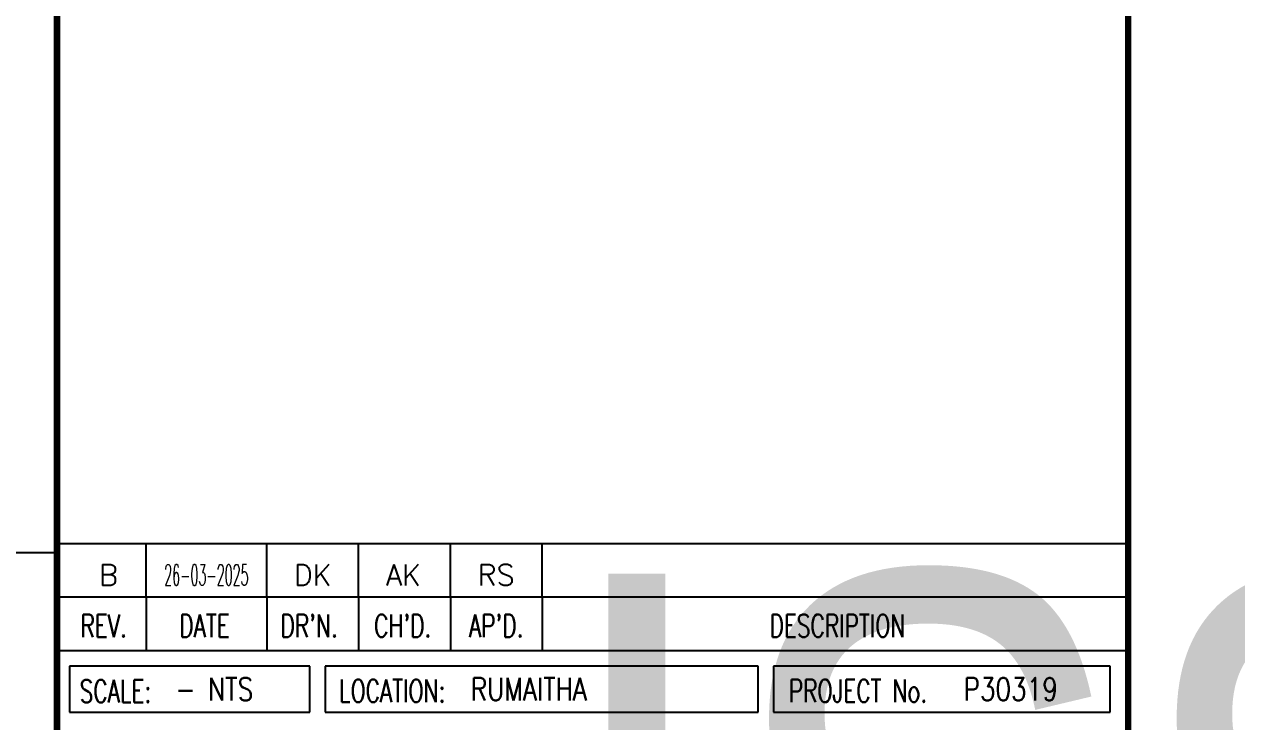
# Model space of a CAD drawing. Header units: millimetres. Extents: x 0 to 16187, y -20471 to 6290.
# Drawn here: x 13806.6 to 13993.3, y 1611.2 to 1718.7 of the extents above; entities that cross this region are included whole.
import ezdxf
from ezdxf import colors
from ezdxf.entities.mleader import LeaderData, LeaderLine
from ezdxf.enums import TextEntityAlignment as Align
from ezdxf.math import Vec2, Vec3

# ---------------------------------------------------------------- set-up
doc = ezdxf.new("R2018")
doc.units = ezdxf.units.MM
doc.layers.add('BORDER1', color=3, linetype='Continuous')
doc.layers.add('BORDER2', color=7, linetype='Continuous')
doc.styles.add('ROMANC', font='ROMANC', dxfattribs={"height": 5})
doc.styles.add('ROMANS', font='ROMANS.shx', dxfattribs={"width": 0.8})
doc.styles.add('ROMANT', font='ROMANT', dxfattribs={"height": 4})

# ---------------------------------------------------------------- blocks, each defined once
blk = doc.blocks.new('*U609')
at = {"layer": 'BORDER1', "color": 154, "true_color": 0x1859a9, "const_width": 1}
blk.add_lwpolyline([(1.8094395070475, 811), (1144, 811), (1144, 0), (0, 0), (0, 811)], close=True, dxfattribs=at)
blk.add_lwpolyline([(979.0000000799992, 2.220446049250313e-16), (979.0000000799992, 810.9999999999999)], dxfattribs=at)
at = {"layer": 'BORDER2'}
for p, q in [((1144, 146.6901017846605), (978.5682109308464, 146.6901017846605)), ((992.7110680668466, 138.4401017886605), (992.7110680668466, 146.6901017846605)), ((1011.302540400128, 138.4401017886605), (1011.302540400128, 146.6901017846605)), ((1025.445397536128, 138.4401017886605), (1025.445397536128, 146.6901017846605)), ((1039.588254672129, 138.4401017886605), (1039.588254672129, 146.6901017846605)), ((1053.731111808129, 138.4401017886605), (1053.731111808129, 146.6901017846605)), ((1144, 138.4401017886605), (978.5682109308464, 138.4401017886605)), ((992.7110680668466, 138.4401017886605), (992.7110680668466, 130.1901017926605)), ((1011.302540400128, 138.4401017886605), (1011.302540400128, 130.1901017926605)), ((1025.445397536128, 138.4401017886605), (1025.445397536128, 130.1901017926605)), ((1039.588254672129, 138.4401017886605), (1039.588254672128, 130.1901017926605)), ((1053.731111808129, 138.4401017886605), (1053.731111808129, 130.1901017926605)), ((1144, 130.1901017926605), (978.5682109308464, 130.1901017926605)), ((980.9253537868462, 127.8329589366605), (980.9253537868462, 120.7615303686605)), ((1017.925353786846, 127.8329589366605), (980.9253537868462, 127.8329589366605)), ((1017.925353786846, 120.7615303686605), (1017.925353786846, 127.8329589366605)), ((1086.996782306846, 127.8329589366605), (1020.282496642846, 127.8329589366605)), ((1020.282496642846, 127.8329589366605), (1020.282496642846, 120.7615303686605)), ((1086.996782306846, 120.7615303686605), (1086.996782306846, 127.8329589366605)), ((1141.211067994846, 127.8329589366605), (1089.353925162846, 127.8329589366605)), ((1089.353925162846, 127.8329589366605), (1089.353925162846, 120.7615303686605)), ((1141.211067994846, 120.7615303686605), (1141.211067994846, 127.8329589366605)), ((980.9253537868462, 120.7615303686605), (1017.925353786846, 120.7615303686605)), ((1020.282496642846, 120.7615303686605), (1086.996782306846, 120.7615303686605)), ((1089.353925162846, 120.7615303686605), (1141.211067994846, 120.7615303686605))]:
    blk.add_line(p, q, dxfattribs=at)
at = {"layer": 'BORDER2', "style": 'ROMANS', "width": 0.7}
for s, p in [('REV.', (986.1892302638917, 134.0628316166581)), ('DATE', (1001.730986537944, 134.0628316166581)), ("DR'N.", (1017.847678623054, 134.0628316166581)), ("CH'D.", (1032.252884414637, 134.0628316166581)), ("AP'D.", (1046.658090206221, 134.0628316166581)), ('DESCRIPTION', (1099.21539894528, 134.0628316166581))]:
    blk.add_text(s, height=3.5, dxfattribs=at).set_placement(p, align=Align.MIDDLE_CENTER)
for s, p in [('SCALE:', (982.5009408583164, 122.2286178517278)), ('LOCATION:', (1022.446211363863, 122.2700426785192)), ('PROJECT No.', (1091.723020519623, 122.2700426785192))]:
    blk.add_text(s, height=3.5, dxfattribs=at).set_placement(p)
at = {"layer": 'BORDER2', "flags": 8}
for tag, height, style, p in [('REV-A', 3.24, 'ROMANS', (986.9282778829383, 140.2530397182669)), ('RE-A', 8.064, 'ROMANT', (1084.634961895852, 7.17204102400288))]:
    blk.add_attdef(tag, text='', height=height, dxfattribs=dict(at, style=style)).set_placement(p, align=Align.CENTER)
at = {"layer": 'BORDER2', "style": 'ROMANS', "width": 3.830216453570641}
blk.add_attdef('DATE-A', text='', height=3.24, dxfattribs=at).set_placement((995.5063797379989, 140.2530397182669), (1008.507228728976, 140.2530397182669), align=Align.FIT)
at = {"layer": 'BORDER2'}
for tag, height, style, p in [('DRN-A', 3.24, 'ROMANS', (1018.380015771281, 140.2530397182669)), ('CHD-A', 3.24, 'ROMANS', (1032.348360605113, 140.2530397182669)), ('APD-A', 3.24, 'ROMANS', (1046.640709253839, 140.2530397182669)), ('CONS_CONT_VEND', 4.2, 'ROMANC', (1061.390575966738, 72.83468077449595))]:
    blk.add_attdef(tag, text='', height=height, dxfattribs=dict(at, style=style)).set_placement(p, align=Align.CENTER)
at = {"layer": 'BORDER2', "style": 'ROMANS', "width": 0.8}
for tag, p, height in [('1:X', (997.2302812124753, 122.552011911554), 3.5), ('LOC', (1042.735042679951, 122.552011911554), 3.5), ('PROJ_NO', (1118.63757586463, 122.552011911554), 3.5), ('CONS_DRG_NO', (1011, 63), 3)]:
    blk.add_attdef(tag, p, '', height=height, dxfattribs=at)
at = {"layer": 'BORDER2', "lineweight": 30, "width": 0.8, "flags": 104}
blk.add_attdef('COMMENTS-A', text='', height=2.2, dxfattribs=at).set_placement((1055.209968003616, 142.0744315684458), align=Align.MIDDLE_LEFT)
at = {"layer": 'BORDER2', "style": 'ROMANS', "width": 0.8}
for tag, p in [('PROJECT_TITLE_1', (1061.068210890846, 55.3534808592422)), ('PROJECT_TITLE_2', (1061.068210890846, 49.30052221051124))]:
    blk.add_attdef(tag, text='', height=3.5, dxfattribs=at).set_placement(p, align=Align.MIDDLE)
at = {"layer": 'BORDER2', "style": 'ROMANT', "width": 0.8}
for tag, p in [('DRG_TITLE_1', (1061.068210890846, 36.31229857438004)), ('DRG_TITLE_2', (1061.068210890846, 28.31229857438004)), ('DRG_TITLE_3', (1061.068210890846, 20.31229857438004))]:
    blk.add_attdef(tag, text='', height=5, dxfattribs=at).set_placement(p, align=Align.CENTER)
at = {"layer": 'BORDER2', "style": 'ROMANT'}
for tag, p in [('AR', (995.0014710450068, 7.172041024002866)), ('PA', (1011.738213301433, 7.172041024002866)), ('DC', (1028.447415784789, 7.172041024002837)), ('TS', (1120.839107118789, 7.172041024002908))]:
    blk.add_attdef(tag, p, '', height=8.064, dxfattribs=at)
for tag, p in [('SRNO', (1074.69799186896, 7.172041024002823)), ('SH', (1115.802783516436, 7.176501619330963))]:
    blk.add_attdef(tag, text='', height=8.064, dxfattribs=at).set_placement(p, align=Align.RIGHT)
at = {"layer": 'BORDER2', "style": 'ROMANS', "flags": 2}
blk.add_attdef('TB_VERSION', text='', height=2, dxfattribs=at).set_placement((1, -1), align=Align.TOP_LEFT)

msp = doc.modelspace()

# ---------------------------------------------------------------- linework, layer by layer
msp.add_line((13493.11130849898, 1637.315277096173), (13811.62265580725, 1637.315277096173))

# ---------------------------------------------------------------- block references
at = {"layer": 'BORDER1'}
ref = msp.add_blockref('*U609', (12832.62265572725, 1491.982561115925), dxfattribs=at)
ref.add_attrib('PROJ_NO', 'P30319', (13951.26023159188, 1614.534573027478), dxfattribs={"layer": 'BORDER2', "height": 3.5, "style": 'ROMANS', "width": 0.8})
ref.add_attrib('LOC', 'RUMAITHA', (13875.3576984072, 1614.534573027478), dxfattribs={"layer": 'BORDER2', "height": 3.5, "style": 'ROMANS', "width": 0.8})
ref.add_attrib('1:X', '- NTS', (13829.85293693973, 1614.534573027478), dxfattribs={"layer": 'BORDER2', "height": 3.5, "style": 'ROMANS', "width": 0.8})
ref.add_attrib('REV-A', 'B', dxfattribs={"layer": 'BORDER2', "height": 3.24, "style": 'ROMANS'}).set_placement((13819.55093361018, 1632.235600834192), align=Align.CENTER)
ref.add_attrib('DATE-A', '26-03-2025', dxfattribs={"layer": 'BORDER2', "height": 3.24, "style": 'ROMANS', "width": 0.4036828685378154}).set_placement((13828.12903546525, 1632.235600834192), (13841.12988445623, 1632.235600834192), align=Align.FIT)
ref.add_attrib('DRN-A', 'DK', dxfattribs={"layer": 'BORDER2', "height": 3.24, "style": 'ROMANS'}).set_placement((13851.00267149853, 1632.235600834192), align=Align.CENTER)
ref.add_attrib('CHD-A', 'AK', dxfattribs={"layer": 'BORDER2', "height": 3.24, "style": 'ROMANS'}).set_placement((13864.97101633236, 1632.235600834192), align=Align.CENTER)
ref.add_attrib('APD-A', 'RS', dxfattribs={"layer": 'BORDER2', "height": 3.24, "style": 'ROMANS'}).set_placement((13879.26336498109, 1632.235600834192), align=Align.CENTER)
lines = msp.add_mtext('\\W0.80000;ISSUED FOR REVIEW\\P', dxfattribs={"layer": 'BORDER2', "insert": (13887.83262373087, 1634.056992684371), "char_height": 88, "attachment_point": 1})
ref.add_attrib('COMMENTS-A', '', (13887.83262373087, 1634.056992684371), dxfattribs={"flags": 104}).embed_mtext(lines)

# ---------------------------------------------------------------- leaders
at = {"color": 1}
ml = msp.add_multileader_mtext('Standard', dxfattribs=at)
ml.set_content('UPN 80', color=1, style='ROMANS')
ml.set_leader_properties()
ml.build(insert=Vec2(0, 0))
ml.multileader.update_dxf_attribs({"dogleg_length": 3.843575321364915, "arrow_head_size": 5})
ctx = ml.context
ctx.base_point, ctx.char_height, ctx.arrow_head_size, ctx.landing_gap_size, ctx.plane_origin = Vec3(13744.21503257259, 1712.555037249167), 5, 5, 0.4, Vec3(65074.89292524534, -25774.19933733348)
notes = []
notes.append((ctx, [(0, (1, 1, 0), (13740.37145725122, 1712.555037249167), (1, 0), 3.843575321364915, [(0, [(13727.73920358129, 1696.042429469016)], 0, [])])]))
ctx.mtext.insert, ctx.mtext.width = Vec3(13744.61503257259, 1715.055037249167), 144.3262905237789
ml = msp.add_multileader_mtext('Standard', dxfattribs=at)
ml.set_content('UPN 80', color=1, style='ROMANS')
ml.set_leader_properties()
ml.build(insert=Vec2(0, 0))
ml.multileader.update_dxf_attribs({"dogleg_length": 3.843575321364915, "arrow_head_size": 5})
ctx = ml.context
ctx.base_point, ctx.char_height, ctx.arrow_head_size, ctx.landing_gap_size, ctx.plane_origin = Vec3(13744.21503257259, 1628.617689124087), 5, 5, 0.4, Vec3(65074.89292524534, -25858.13668545856)
notes.append((ctx, [(0, (1, 1, 0), (13740.37145725122, 1628.617689124087), (1, 0), 3.843575321364915, [(0, [(13727.73920358129, 1612.105081343936)], 0, [])])]))
ctx.mtext.insert, ctx.mtext.width = Vec3(13744.61503257259, 1631.117689124087), 144.3262905237789
for ctx, leaders in notes:
    for number, flags, end, landing, length, lines in leaders:
        leader = LeaderData()
        leader.index, (leader.has_last_leader_line, leader.has_dogleg_vector, leader.attachment_direction) = number, flags
        leader.last_leader_point, leader.dogleg_vector, leader.dogleg_length = Vec3(end), Vec3(landing), length
        for number, points, colour, breaks in lines:
            line = LeaderLine()
            line.index, line.vertices, line.color, line.breaks = number, Vec3.list(points), colors.encode_raw_color(colour), breaks
            leader.lines.append(line)
        ctx.leaders.append(leader)

doc.saveas('drawing.dxf')
